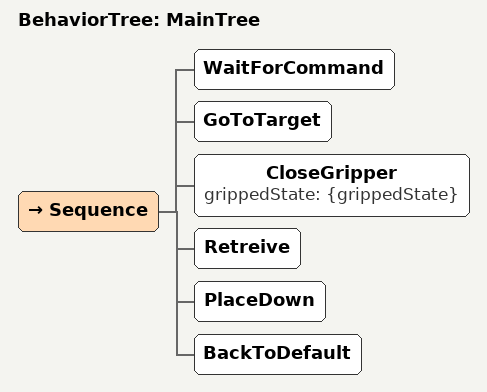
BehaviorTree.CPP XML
<root main_tree_to_execute="MainTree">
  <BehaviorTree ID="MainTree">
    <Sequence>
        <WaitForCommand/>
        <GoToTarget/>
        <CloseGripper grippedState="{grippedState}"/>
        <Retreive/>
        <PlaceDown/>
        <BackToDefault/>
    </Sequence>
  </BehaviorTree>
</root>
